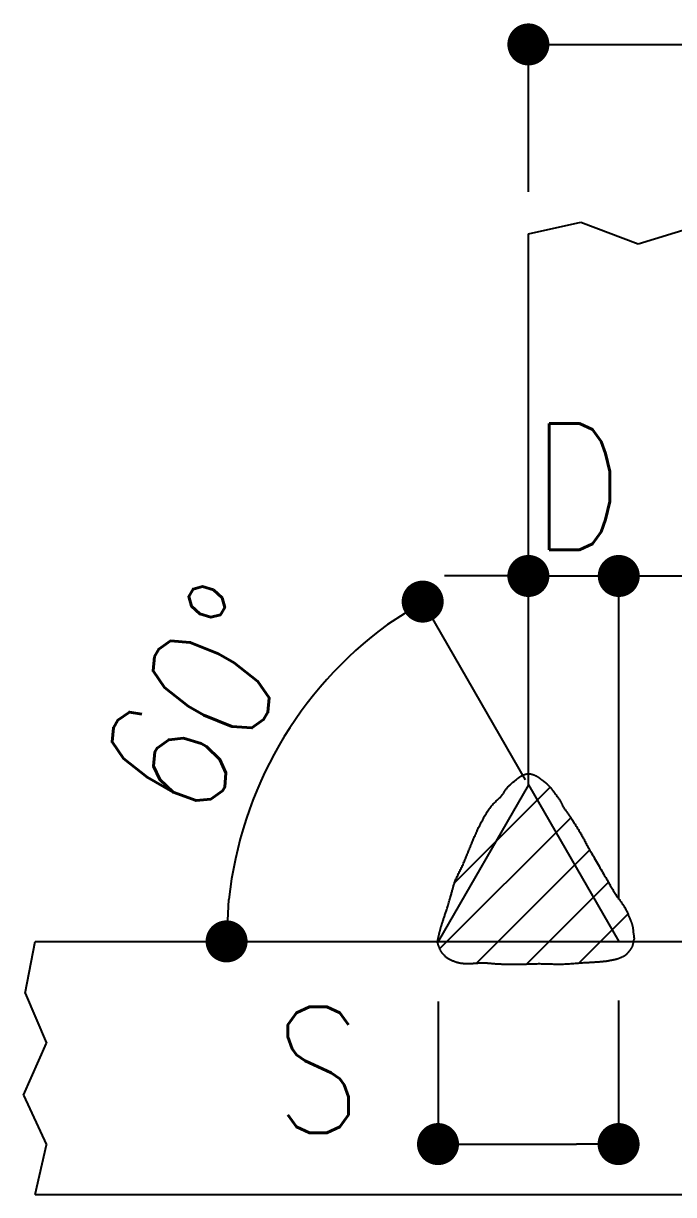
# Model space of a CAD drawing. Header units: millimetres. Extents: x 0 to 29624, y 0 to 14691.
# Drawn here: x 6298.2 to 6422, y 907.2 to 1130.1 of the extents above; entities that cross this region are included whole.
import ezdxf

# ---------------------------------------------------------------- set-up
doc = ezdxf.new("R2010")
doc.units = ezdxf.units.MM
doc.header["$LTSCALE"] = 5
doc.layers.get('0').update_dxf_attribs({"color": 255})
doc.layers.add('寸法', color=4, linetype='Continuous')
doc.layers.add('金物', color=142, linetype='Continuous')
doc.styles.add('04setumei', font='simplex.shx', dxfattribs={"width": 0.7, "height": 2.5, "bigfont": 'extfont2.shx'})

# ---------------------------------------------------------------- blocks, each defined once
blk = doc.blocks.new('_Dot')
at = {"color": 0, "linetype": 'ByBlock', "lineweight": -2}
blk.add_line((-0.5, 0), (-1, 0), dxfattribs=at)
at = {"color": 0, "linetype": 'ByBlock', "const_width": 0.5}
blk.add_lwpolyline([(-0.25, 0, 1), (0.25, 0, 1)], format="xyb", close=True, dxfattribs=at)

msp = doc.modelspace()

# ---------------------------------------------------------------- linework, layer by layer
at = {"layer": '寸法'}
for p, q in [((6394.346, 1098.012), (6394.346, 1126.063)), ((6402.346, 1126.063), (6437.973, 1126.063)), ((6386.346, 1024.91), (6378.346, 1024.91)), ((6394.346, 993.175), (6394.346, 1024.91)), ((6394.346, 1024.91), (6411.555, 1024.91)), ((6411.555, 963.368), (6411.555, 1024.91)), ((6419.555, 1024.91), (6427.555, 1024.91)), ((6393.788, 986.142), (6374.221, 1020.033)), ((6394.346, 985.175), (6377.137, 955.368)), ((6390.757, 985.082), (6390.849, 985.169)), ((6390.849, 985.169), (6390.942, 985.255)), ((6390.942, 985.255), (6391.036, 985.339)), ((6391.036, 985.339), (6391.131, 985.422)), ((6391.131, 985.422), (6391.226, 985.503)), ((6391.226, 985.503), (6391.321, 985.583)), ((6391.321, 985.583), (6391.414, 985.66)), ((6391.414, 985.66), (6391.507, 985.735)), ((6391.507, 985.735), (6391.596, 985.808)), ((6391.596, 985.808), (6391.683, 985.878)), ((6391.683, 985.878), (6391.767, 985.946)), ((6391.767, 985.946), (6391.847, 986.011)), ((6391.847, 986.011), (6391.922, 986.072)), ((6391.922, 986.072), (6391.992, 986.13)), ((6391.992, 986.13), (6392.058, 986.185)), ((6392.058, 986.185), (6392.12, 986.237)), ((6392.12, 986.237), (6392.179, 986.285)), ((6392.179, 986.285), (6392.235, 986.33)), ((6392.235, 986.33), (6392.288, 986.372)), ((6392.288, 986.372), (6392.338, 986.412)), ((6392.338, 986.412), (6392.386, 986.45)), ((6392.386, 986.45), (6392.432, 986.485)), ((6392.432, 986.485), (6392.476, 986.518)), ((6392.476, 986.518), (6392.519, 986.55)), ((6392.519, 986.55), (6392.561, 986.58)), ((6392.561, 986.58), (6392.601, 986.609)), ((6392.601, 986.609), (6392.641, 986.637)), ((6392.641, 986.637), (6392.68, 986.664)), ((6392.68, 986.664), (6392.72, 986.691)), ((6392.72, 986.691), (6392.759, 986.717)), ((6392.759, 986.717), (6392.799, 986.743)), ((6392.799, 986.743), (6392.838, 986.768)), ((6392.838, 986.768), (6392.875, 986.792)), ((6392.875, 986.792), (6392.912, 986.813)), ((6392.912, 986.813), (6392.947, 986.833)), ((6392.947, 986.833), (6392.981, 986.852)), ((6392.981, 986.852), (6393.013, 986.869)), ((6393.013, 986.869), (6393.045, 986.885)), ((6393.045, 986.885), (6393.077, 986.9)), ((6393.077, 986.9), (6393.107, 986.915)), ((6393.107, 986.915), (6393.138, 986.928)), ((6393.138, 986.928), (6393.167, 986.942)), ((6393.167, 986.942), (6393.197, 986.954)), ((6393.197, 986.954), (6393.227, 986.967)), ((6393.227, 986.967), (6393.257, 986.98)), ((6393.257, 986.98), (6393.287, 986.992)), ((6393.287, 986.992), (6393.318, 987.005)), ((6393.318, 987.005), (6393.349, 987.018)), ((6393.349, 987.018), (6393.381, 987.032)), ((6393.381, 987.032), (6393.412, 987.045)), ((6393.412, 987.045), (6393.444, 987.058)), ((6393.444, 987.058), (6393.475, 987.071)), ((6393.475, 987.071), (6393.506, 987.083)), ((6393.506, 987.083), (6393.537, 987.095)), ((6393.537, 987.095), (6393.568, 987.108)), ((6393.568, 987.108), (6393.599, 987.119)), ((6393.599, 987.119), (6393.629, 987.13)), ((6393.629, 987.13), (6393.66, 987.141)), ((6393.66, 987.141), (6393.69, 987.151)), ((6393.69, 987.151), (6393.721, 987.161)), ((6393.721, 987.161), (6393.751, 987.17)), ((6393.751, 987.17), (6393.78, 987.179)), ((6393.78, 987.179), (6393.81, 987.187)), ((6393.81, 987.187), (6393.84, 987.195)), ((6393.84, 987.195), (6393.87, 987.202)), ((6393.87, 987.202), (6393.899, 987.208)), ((6393.899, 987.208), (6393.927, 987.214)), ((6393.927, 987.214), (6393.954, 987.22)), ((6393.954, 987.22), (6393.982, 987.224)), ((6393.982, 987.224), (6394.009, 987.228)), ((6394.009, 987.228), (6394.035, 987.232)), ((6394.035, 987.232), (6394.061, 987.235)), ((6394.061, 987.235), (6394.088, 987.238)), ((6394.088, 987.238), (6394.115, 987.24)), ((6394.115, 987.24), (6394.142, 987.242)), ((6394.142, 987.242), (6394.169, 987.244)), ((6394.169, 987.244), (6394.197, 987.245)), ((6394.197, 987.245), (6394.225, 987.246)), ((6394.225, 987.246), (6394.254, 987.247)), ((6394.254, 987.247), (6394.283, 987.247)), ((6394.283, 987.247), (6394.314, 987.247)), ((6394.314, 987.247), (6394.346, 987.247)), ((6394.346, 987.247), (6394.378, 987.247)), ((6394.346, 985.175), (6411.555, 955.368)), ((6394.378, 987.247), (6394.41, 987.247)), ((6394.41, 987.247), (6394.442, 987.247)), ((6394.442, 987.247), (6394.474, 987.248)), ((6394.474, 987.248), (6394.506, 987.248)), ((6394.506, 987.248), (6394.539, 987.248)), ((6394.539, 987.248), (6394.572, 987.248)), ((6394.572, 987.248), (6394.606, 987.247)), ((6394.606, 987.247), (6394.641, 987.246)), ((6394.641, 987.246), (6394.676, 987.244)), ((6394.676, 987.244), (6394.713, 987.24)), ((6394.713, 987.24), (6394.751, 987.236)), ((6394.751, 987.236), (6394.791, 987.23)), ((6394.791, 987.23), (6394.832, 987.223)), ((6394.832, 987.223), (6394.875, 987.215)), ((6394.875, 987.215), (6394.919, 987.204)), ((6394.919, 987.204), (6394.966, 987.192)), ((6394.966, 987.192), (6395.016, 987.178)), ((6395.016, 987.178), (6395.068, 987.162)), ((6395.068, 987.162), (6395.124, 987.144)), ((6395.124, 987.144), (6395.183, 987.125)), ((6395.183, 987.125), (6395.243, 987.104)), ((6395.243, 987.104), (6395.306, 987.081)), ((6395.306, 987.081), (6395.369, 987.058)), ((6395.369, 987.058), (6395.433, 987.034)), ((6395.433, 987.034), (6395.497, 987.009)), ((6395.497, 987.009), (6395.561, 986.983)), ((6395.561, 986.983), (6395.625, 986.957)), ((6395.625, 986.957), (6395.687, 986.93)), ((6395.687, 986.93), (6395.748, 986.904)), ((6395.748, 986.904), (6395.807, 986.877)), ((6395.807, 986.877), (6395.863, 986.851)), ((6395.863, 986.851), (6395.917, 986.825)), ((6395.917, 986.825), (6395.967, 986.799)), ((6395.967, 986.799), (6396.013, 986.774)), ((6396.013, 986.774), (6396.057, 986.749)), ((6396.057, 986.749), (6396.099, 986.724)), ((6396.099, 986.724), (6396.138, 986.698)), ((6396.138, 986.698), (6396.175, 986.673)), ((6396.175, 986.673), (6396.211, 986.648)), ((6396.211, 986.648), (6396.246, 986.622)), ((6396.246, 986.622), (6396.28, 986.596)), ((6396.28, 986.596), (6396.314, 986.569)), ((6396.314, 986.569), (6396.347, 986.542)), ((6396.347, 986.542), (6396.382, 986.514)), ((6396.382, 986.514), (6396.416, 986.486)), ((6396.416, 986.486), (6396.451, 986.458)), ((6396.451, 986.458), (6396.488, 986.428)), ((6396.488, 986.428), (6396.527, 986.398)), ((6396.527, 986.398), (6396.567, 986.367)), ((6396.567, 986.367), (6396.61, 986.335)), ((6396.61, 986.335), (6396.654, 986.302)), ((6396.654, 986.302), (6396.7, 986.269)), ((6396.7, 986.269), (6396.746, 986.236)), ((6396.746, 986.236), (6396.794, 986.202)), ((6396.794, 986.202), (6396.842, 986.168)), ((6396.842, 986.168), (6396.891, 986.134)), ((6396.891, 986.134), (6396.941, 986.098)), ((6396.941, 986.098), (6396.991, 986.063)), ((6396.991, 986.063), (6397.042, 986.026)), ((6397.042, 986.026), (6397.094, 985.988)), ((6397.094, 985.988), (6397.146, 985.949)), ((6397.146, 985.949), (6397.198, 985.909)), ((6397.198, 985.909), (6397.251, 985.868)), ((6397.251, 985.868), (6397.305, 985.826)), ((6397.305, 985.826), (6397.359, 985.783)), ((6397.359, 985.783), (6397.413, 985.738)), ((6397.413, 985.738), (6397.468, 985.691)), ((6397.468, 985.691), (6397.522, 985.645)), ((6397.522, 985.645), (6397.574, 985.6)), ((6397.574, 985.6), (6397.626, 985.557)), ((6397.626, 985.557), (6397.678, 985.514)), ((6397.678, 985.514), (6397.73, 985.471)), ((6397.73, 985.471), (6397.781, 985.428)), ((6397.781, 985.428), (6397.834, 985.383)), ((6397.834, 985.383), (6397.887, 985.336)), ((6397.887, 985.336), (6397.942, 985.287)), ((6397.942, 985.287), (6397.998, 985.234)), ((6397.998, 985.234), (6398.057, 985.178)), ((6398.057, 985.178), (6398.117, 985.117)), ((6380.291, 966.505), (6398.488, 984.702)), ((6389.024, 982.843), (6389.138, 982.964)), ((6389.138, 982.964), (6389.244, 983.084)), ((6389.244, 983.084), (6389.344, 983.202)), ((6389.344, 983.202), (6389.436, 983.318)), ((6389.436, 983.318), (6389.522, 983.431)), ((6389.522, 983.431), (6389.603, 983.542)), ((6389.603, 983.542), (6389.679, 983.651)), ((6389.679, 983.651), (6389.751, 983.757)), ((6389.751, 983.757), (6389.82, 983.862)), ((6389.82, 983.862), (6389.886, 983.964)), ((6389.886, 983.964), (6389.951, 984.064)), ((6389.951, 984.064), (6390.015, 984.163)), ((6390.015, 984.163), (6390.079, 984.26)), ((6390.079, 984.26), (6390.143, 984.356)), ((6390.143, 984.356), (6390.208, 984.45)), ((6390.208, 984.45), (6390.276, 984.543)), ((6390.276, 984.543), (6390.347, 984.635)), ((6390.347, 984.635), (6390.421, 984.726)), ((6390.421, 984.726), (6390.499, 984.816)), ((6390.499, 984.816), (6390.582, 984.905)), ((6390.582, 984.905), (6390.668, 984.994)), ((6390.668, 984.994), (6390.757, 985.082)), ((6398.117, 985.117), (6398.181, 985.051)), ((6398.181, 985.051), (6398.247, 984.98)), ((6398.247, 984.98), (6398.317, 984.902)), ((6398.317, 984.902), (6398.391, 984.818)), ((6398.391, 984.818), (6398.468, 984.726)), ((6398.468, 984.726), (6398.552, 984.625)), ((6398.552, 984.625), (6398.643, 984.513)), ((6398.643, 984.513), (6398.739, 984.393)), ((6398.739, 984.393), (6398.841, 984.264)), ((6398.841, 984.264), (6398.947, 984.129)), ((6398.947, 984.129), (6399.056, 983.988)), ((6399.056, 983.988), (6399.166, 983.843)), ((6399.166, 983.843), (6399.279, 983.695)), ((6399.279, 983.695), (6399.391, 983.546)), ((6399.391, 983.546), (6399.503, 983.396)), ((6399.503, 983.396), (6399.613, 983.247)), ((6399.613, 983.247), (6399.72, 983.1)), ((6399.72, 983.1), (6399.824, 982.956)), ((6399.824, 982.956), (6399.923, 982.817)), ((6386.872, 980.565), (6386.997, 980.741)), ((6386.997, 980.741), (6387.125, 980.91)), ((6387.125, 980.91), (6387.257, 981.073)), ((6387.257, 981.073), (6387.393, 981.231)), ((6387.393, 981.231), (6387.531, 981.385)), ((6387.531, 981.385), (6387.671, 981.534)), ((6387.671, 981.534), (6387.813, 981.678)), ((6387.813, 981.678), (6387.955, 981.819)), ((6387.955, 981.819), (6388.097, 981.956)), ((6388.097, 981.956), (6388.239, 982.09)), ((6388.239, 982.09), (6388.378, 982.22)), ((6388.378, 982.22), (6388.515, 982.349)), ((6388.515, 982.349), (6388.649, 982.475)), ((6388.649, 982.475), (6388.779, 982.599)), ((6388.779, 982.599), (6388.904, 982.722)), ((6388.904, 982.722), (6389.024, 982.843)), ((6399.923, 982.817), (6400.017, 982.683)), ((6400.017, 982.683), (6400.104, 982.557)), ((6400.104, 982.557), (6400.184, 982.439)), ((6400.184, 982.439), (6400.255, 982.329)), ((6400.255, 982.329), (6400.321, 982.224)), ((6400.321, 982.224), (6400.379, 982.124)), ((6400.379, 982.124), (6400.433, 982.028)), ((6400.433, 982.028), (6400.483, 981.937)), ((6400.483, 981.937), (6400.528, 981.848)), ((6400.528, 981.848), (6400.571, 981.761)), ((6400.571, 981.761), (6400.613, 981.676)), ((6400.613, 981.676), (6400.653, 981.591)), ((6400.653, 981.591), (6400.693, 981.508)), ((6400.693, 981.508), (6400.734, 981.423)), ((6400.734, 981.423), (6400.777, 981.337)), ((6400.777, 981.337), (6400.821, 981.249)), ((6400.821, 981.249), (6400.869, 981.159)), ((6400.869, 981.159), (6400.922, 981.066)), ((6400.922, 981.066), (6400.978, 980.969)), ((6400.978, 980.969), (6401.041, 980.867)), ((6401.041, 980.867), (6401.109, 980.762)), ((6401.109, 980.762), (6401.179, 980.658)), ((6377.442, 953.921), (6402.422, 978.901)), ((6385.536, 978.313), (6385.652, 978.53)), ((6385.652, 978.53), (6385.77, 978.747)), ((6385.77, 978.747), (6385.888, 978.962)), ((6385.888, 978.962), (6386.008, 979.176)), ((6386.008, 979.176), (6386.129, 979.387)), ((6386.129, 979.387), (6386.251, 979.595)), ((6386.251, 979.595), (6386.374, 979.799)), ((6386.374, 979.799), (6386.498, 979.999)), ((6386.498, 979.999), (6386.622, 980.194)), ((6386.622, 980.194), (6386.747, 980.383)), ((6386.747, 980.383), (6386.872, 980.565)), ((6401.179, 980.658), (6401.25, 980.552)), ((6401.25, 980.552), (6401.324, 980.446)), ((6401.324, 980.446), (6401.4, 980.339)), ((6401.4, 980.339), (6401.477, 980.231)), ((6401.477, 980.231), (6401.557, 980.121)), ((6401.557, 980.121), (6401.639, 980.01)), ((6401.639, 980.01), (6401.722, 979.897)), ((6401.722, 979.897), (6401.806, 979.781)), ((6401.806, 979.781), (6401.892, 979.663)), ((6401.892, 979.663), (6401.979, 979.542)), ((6401.979, 979.542), (6402.067, 979.419)), ((6402.067, 979.419), (6402.156, 979.292)), ((6402.156, 979.292), (6402.246, 979.161)), ((6402.246, 979.161), (6402.338, 979.027)), ((6402.338, 979.027), (6402.43, 978.889)), ((6402.43, 978.889), (6402.523, 978.747)), ((6402.523, 978.747), (6402.619, 978.601)), ((6402.619, 978.601), (6402.717, 978.452)), ((6402.717, 978.452), (6402.816, 978.298)), ((6384.479, 976.187), (6384.575, 976.399)), ((6384.575, 976.399), (6384.674, 976.61)), ((6384.674, 976.61), (6384.774, 976.821)), ((6384.774, 976.821), (6384.877, 977.031)), ((6384.877, 977.031), (6384.981, 977.24)), ((6384.981, 977.24), (6385.088, 977.451)), ((6385.088, 977.451), (6385.197, 977.664)), ((6385.197, 977.664), (6385.309, 977.879)), ((6385.309, 977.879), (6385.422, 978.096)), ((6385.422, 978.096), (6385.536, 978.313)), ((6402.816, 978.298), (6402.918, 978.142)), ((6402.918, 978.142), (6403.021, 977.983)), ((6403.021, 977.983), (6403.124, 977.821)), ((6403.124, 977.821), (6403.229, 977.656)), ((6403.229, 977.656), (6403.335, 977.489)), ((6403.335, 977.489), (6403.441, 977.321)), ((6403.441, 977.321), (6403.547, 977.15)), ((6403.547, 977.15), (6403.654, 976.979)), ((6403.654, 976.979), (6403.76, 976.806)), ((6403.76, 976.806), (6403.866, 976.632)), ((6403.866, 976.632), (6403.971, 976.457)), ((6403.971, 976.457), (6404.076, 976.282)), ((6404.076, 976.282), (6404.179, 976.106)), ((6383.48, 973.846), (6383.57, 974.058)), ((6383.57, 974.058), (6383.659, 974.271)), ((6383.659, 974.271), (6383.748, 974.484)), ((6383.748, 974.484), (6383.837, 974.697)), ((6383.837, 974.697), (6383.927, 974.911)), ((6383.927, 974.911), (6384.017, 975.124)), ((6384.017, 975.124), (6384.107, 975.337)), ((6384.107, 975.337), (6384.198, 975.55)), ((6384.198, 975.55), (6384.29, 975.762)), ((6384.29, 975.762), (6384.384, 975.975)), ((6384.384, 975.975), (6384.479, 976.187)), ((6404.179, 976.106), (6404.28, 975.933)), ((6404.28, 975.933), (6404.378, 975.761)), ((6404.378, 975.761), (6404.473, 975.591)), ((6404.473, 975.591), (6404.567, 975.423)), ((6404.567, 975.423), (6404.66, 975.254)), ((6404.66, 975.254), (6404.752, 975.084)), ((6404.752, 975.084), (6404.844, 974.912)), ((6404.844, 974.912), (6404.937, 974.738)), ((6404.937, 974.738), (6405.032, 974.561)), ((6405.032, 974.561), (6405.129, 974.38)), ((6405.129, 974.38), (6405.228, 974.194)), ((6405.228, 974.194), (6405.332, 974.002)), ((6405.332, 974.002), (6405.44, 973.803)), ((6382.597, 971.696), (6382.684, 971.911)), ((6382.684, 971.911), (6382.771, 972.127)), ((6382.771, 972.127), (6382.858, 972.343)), ((6382.858, 972.343), (6382.945, 972.559)), ((6382.945, 972.559), (6383.033, 972.776)), ((6383.033, 972.776), (6383.121, 972.991)), ((6383.121, 972.991), (6383.21, 973.206)), ((6383.21, 973.206), (6383.3, 973.42)), ((6383.3, 973.42), (6383.39, 973.633)), ((6383.39, 973.633), (6383.48, 973.846)), ((6384.493, 951.237), (6406.02, 972.765)), ((6405.44, 973.803), (6405.553, 973.597)), ((6405.553, 973.597), (6405.672, 973.383)), ((6405.672, 973.383), (6405.797, 973.159)), ((6405.797, 973.159), (6405.928, 972.926)), ((6405.928, 972.926), (6406.069, 972.679)), ((6406.069, 972.679), (6406.219, 972.417)), ((6406.219, 972.417), (6406.377, 972.142)), ((6406.377, 972.142), (6406.542, 971.856)), ((6406.542, 971.856), (6406.713, 971.56)), ((6381.633, 969.43), (6381.726, 969.628)), ((6381.726, 969.628), (6381.816, 969.827)), ((6381.816, 969.827), (6381.905, 970.026)), ((6381.905, 970.026), (6381.992, 970.227)), ((6381.992, 970.227), (6382.079, 970.431)), ((6382.079, 970.431), (6382.166, 970.637)), ((6382.166, 970.637), (6382.252, 970.846)), ((6382.252, 970.846), (6382.338, 971.056)), ((6382.338, 971.056), (6382.425, 971.268)), ((6382.425, 971.268), (6382.511, 971.481)), ((6382.511, 971.481), (6382.597, 971.696)), ((6406.713, 971.56), (6406.888, 971.258)), ((6406.888, 971.258), (6407.067, 970.95)), ((6407.067, 970.95), (6407.249, 970.638)), ((6407.249, 970.638), (6407.431, 970.324)), ((6407.431, 970.324), (6407.613, 970.012)), ((6407.613, 970.012), (6407.795, 969.701)), ((6407.795, 969.701), (6407.973, 969.395)), ((6380.56, 967.182), (6380.637, 967.355)), ((6380.637, 967.355), (6380.718, 967.532)), ((6380.718, 967.532), (6380.802, 967.712)), ((6380.802, 967.712), (6380.889, 967.895)), ((6380.889, 967.895), (6380.978, 968.08)), ((6380.978, 968.08), (6381.07, 968.267)), ((6381.07, 968.267), (6381.162, 968.457)), ((6381.162, 968.457), (6381.256, 968.648)), ((6381.256, 968.648), (6381.351, 968.842)), ((6381.351, 968.842), (6381.445, 969.036)), ((6381.445, 969.036), (6381.54, 969.232)), ((6381.54, 969.232), (6381.633, 969.43)), ((6407.973, 969.395), (6408.148, 969.095)), ((6408.148, 969.095), (6408.319, 968.803)), ((6408.319, 968.803), (6408.483, 968.521)), ((6408.483, 968.521), (6408.641, 968.252)), ((6408.641, 968.252), (6408.791, 967.996)), ((6408.791, 967.996), (6408.933, 967.752)), ((6408.933, 967.752), (6409.072, 967.514)), ((6409.072, 967.514), (6409.206, 967.283)), ((6379.858, 965.035), (6379.896, 965.177)), ((6379.896, 965.177), (6379.933, 965.313)), ((6379.933, 965.313), (6379.968, 965.447)), ((6379.968, 965.447), (6380.004, 965.578)), ((6380.004, 965.578), (6380.04, 965.709)), ((6380.04, 965.709), (6380.076, 965.839)), ((6380.076, 965.839), (6380.115, 965.97)), ((6380.115, 965.97), (6380.157, 966.104)), ((6380.157, 966.104), (6380.2, 966.241)), ((6380.2, 966.241), (6380.248, 966.382)), ((6380.248, 966.382), (6380.3, 966.529)), ((6380.3, 966.529), (6380.357, 966.683)), ((6380.357, 966.683), (6380.419, 966.844)), ((6380.419, 966.844), (6380.488, 967.011)), ((6380.488, 967.011), (6380.56, 967.182)), ((6394.054, 951.064), (6409.598, 966.607)), ((6409.206, 967.283), (6409.337, 967.057)), ((6409.337, 967.057), (6409.464, 966.837)), ((6409.464, 966.837), (6409.589, 966.622)), ((6409.589, 966.622), (6409.711, 966.412)), ((6409.711, 966.412), (6409.83, 966.207)), ((6409.83, 966.207), (6409.947, 966.005)), ((6409.947, 966.005), (6410.064, 965.807)), ((6410.064, 965.807), (6410.178, 965.613)), ((6410.178, 965.613), (6410.292, 965.422)), ((6410.292, 965.422), (6410.405, 965.233)), ((6410.405, 965.233), (6410.518, 965.047)), ((6379.182, 962.761), (6379.248, 962.982)), ((6379.248, 962.982), (6379.314, 963.202)), ((6379.314, 963.202), (6379.38, 963.418)), ((6379.38, 963.418), (6379.443, 963.629)), ((6379.443, 963.629), (6379.505, 963.835)), ((6379.505, 963.835), (6379.565, 964.034)), ((6379.565, 964.034), (6379.623, 964.224)), ((6379.623, 964.224), (6379.677, 964.404)), ((6379.677, 964.404), (6379.728, 964.574)), ((6379.728, 964.574), (6379.774, 964.735)), ((6379.774, 964.735), (6379.817, 964.888)), ((6379.817, 964.888), (6379.858, 965.035)), ((6410.518, 965.047), (6410.63, 964.863)), ((6410.63, 964.863), (6410.744, 964.68)), ((6410.744, 964.68), (6410.858, 964.498)), ((6410.858, 964.498), (6410.973, 964.319)), ((6410.973, 964.319), (6411.088, 964.144)), ((6411.088, 964.144), (6411.205, 963.973)), ((6411.205, 963.973), (6411.321, 963.806)), ((6411.321, 963.806), (6411.436, 963.642)), ((6411.436, 963.642), (6411.551, 963.481)), ((6411.551, 963.481), (6411.666, 963.323)), ((6411.666, 963.323), (6411.778, 963.168)), ((6411.778, 963.168), (6411.89, 963.015)), ((6411.89, 963.015), (6411.999, 962.863)), ((6411.999, 962.863), (6412.106, 962.713)), ((6378.51, 960.565), (6378.563, 960.732)), ((6378.563, 960.732), (6378.616, 960.903)), ((6378.616, 960.903), (6378.672, 961.081)), ((6378.672, 961.081), (6378.73, 961.27)), ((6378.73, 961.27), (6378.79, 961.467)), ((6378.79, 961.467), (6378.853, 961.672)), ((6378.853, 961.672), (6378.917, 961.883)), ((6378.917, 961.883), (6378.982, 962.098)), ((6378.982, 962.098), (6379.048, 962.318)), ((6379.048, 962.318), (6379.115, 962.539)), ((6379.115, 962.539), (6379.182, 962.761)), ((6412.106, 962.713), (6412.211, 962.565)), ((6412.211, 962.565), (6412.312, 962.418)), ((6412.312, 962.418), (6412.41, 962.271)), ((6412.41, 962.271), (6412.505, 962.125)), ((6412.505, 962.125), (6412.596, 961.979)), ((6412.596, 961.979), (6412.683, 961.833)), ((6412.683, 961.833), (6412.765, 961.687)), ((6412.765, 961.687), (6412.845, 961.539)), ((6412.845, 961.539), (6412.921, 961.392)), ((6412.921, 961.392), (6412.994, 961.244)), ((6412.994, 961.244), (6413.064, 961.097)), ((6413.064, 961.097), (6413.132, 960.951)), ((6413.132, 960.951), (6413.197, 960.807)), ((6413.197, 960.807), (6413.259, 960.664)), ((6413.259, 960.664), (6413.319, 960.523)), ((6377.783, 958.32), (6377.812, 958.418)), ((6377.812, 958.418), (6377.844, 958.521)), ((6377.844, 958.521), (6377.878, 958.631)), ((6377.878, 958.631), (6377.914, 958.744)), ((6377.914, 958.744), (6377.952, 958.861)), ((6377.952, 958.861), (6377.991, 958.982)), ((6377.991, 958.982), (6378.032, 959.107)), ((6378.032, 959.107), (6378.074, 959.235)), ((6378.074, 959.235), (6378.118, 959.367)), ((6378.118, 959.367), (6378.163, 959.503)), ((6378.163, 959.503), (6378.209, 959.643)), ((6378.209, 959.643), (6378.257, 959.787)), ((6378.257, 959.787), (6378.306, 959.935)), ((6378.306, 959.935), (6378.355, 960.087)), ((6378.355, 960.087), (6378.406, 960.242)), ((6378.406, 960.242), (6378.457, 960.401)), ((6378.457, 960.401), (6378.51, 960.565)), ((6403.971, 951.246), (6413.298, 960.572)), ((6413.319, 960.523), (6413.376, 960.385)), ((6413.376, 960.385), (6413.431, 960.251)), ((6413.431, 960.251), (6413.484, 960.119)), ((6413.484, 960.119), (6413.536, 959.992)), ((6413.536, 959.992), (6413.585, 959.869)), ((6413.585, 959.869), (6413.633, 959.75)), ((6413.633, 959.75), (6413.679, 959.636)), ((6413.679, 959.636), (6413.723, 959.529)), ((6413.723, 959.529), (6413.765, 959.427)), ((6413.765, 959.427), (6413.805, 959.332)), ((6413.805, 959.332), (6413.841, 959.243)), ((6413.841, 959.243), (6413.875, 959.158)), ((6413.875, 959.158), (6413.907, 959.079)), ((6413.907, 959.079), (6413.936, 959.003)), ((6413.936, 959.003), (6413.964, 958.931)), ((6413.964, 958.931), (6413.99, 958.861)), ((6413.99, 958.861), (6414.014, 958.794)), ((6414.014, 958.794), (6414.036, 958.728)), ((6414.036, 958.728), (6414.057, 958.664)), ((6414.057, 958.664), (6414.078, 958.599)), ((6414.078, 958.599), (6414.097, 958.535)), ((6414.097, 958.535), (6414.116, 958.47)), ((6414.116, 958.47), (6414.134, 958.404)), ((6414.134, 958.404), (6414.152, 958.336)), ((6377.222, 956.151), (6377.234, 956.206)), ((6377.234, 956.206), (6377.247, 956.264)), ((6377.247, 956.264), (6377.261, 956.322)), ((6377.261, 956.322), (6377.275, 956.382)), ((6377.275, 956.382), (6377.289, 956.444)), ((6377.289, 956.444), (6377.304, 956.506)), ((6377.304, 956.506), (6377.319, 956.57)), ((6377.319, 956.57), (6377.334, 956.635)), ((6377.334, 956.635), (6377.35, 956.7)), ((6377.35, 956.7), (6377.367, 956.767)), ((6377.367, 956.767), (6377.383, 956.834)), ((6377.383, 956.834), (6377.4, 956.902)), ((6377.4, 956.902), (6377.417, 956.97)), ((6377.417, 956.97), (6377.435, 957.039)), ((6377.435, 957.039), (6377.452, 957.108)), ((6377.452, 957.108), (6377.47, 957.177)), ((6377.47, 957.177), (6377.488, 957.247)), ((6377.488, 957.247), (6377.507, 957.316)), ((6377.507, 957.316), (6377.524, 957.382)), ((6377.524, 957.382), (6377.541, 957.447)), ((6377.541, 957.447), (6377.557, 957.511)), ((6377.557, 957.511), (6377.574, 957.575)), ((6377.574, 957.575), (6377.591, 957.639)), ((6377.591, 957.639), (6377.608, 957.704)), ((6377.608, 957.704), (6377.626, 957.77)), ((6377.626, 957.77), (6377.644, 957.839)), ((6377.644, 957.839), (6377.664, 957.909)), ((6377.664, 957.909), (6377.684, 957.983)), ((6377.684, 957.983), (6377.706, 958.06)), ((6377.706, 958.06), (6377.73, 958.142)), ((6377.73, 958.142), (6377.756, 958.228)), ((6377.756, 958.228), (6377.783, 958.32)), ((6414.152, 958.336), (6414.169, 958.265)), ((6414.169, 958.265), (6414.186, 958.193)), ((6414.186, 958.193), (6414.2, 958.122)), ((6414.2, 958.122), (6414.213, 958.052)), ((6414.213, 958.052), (6414.225, 957.981)), ((6414.225, 957.981), (6414.235, 957.912)), ((6414.235, 957.912), (6414.244, 957.843)), ((6414.244, 957.843), (6414.251, 957.774)), ((6414.251, 957.774), (6414.259, 957.705)), ((6414.259, 957.705), (6414.265, 957.636)), ((6414.265, 957.636), (6414.271, 957.567)), ((6414.271, 957.567), (6414.277, 957.498)), ((6414.277, 957.498), (6414.283, 957.429)), ((6414.283, 957.429), (6414.289, 957.359)), ((6414.289, 957.359), (6414.295, 957.289)), ((6414.295, 957.289), (6414.302, 957.219)), ((6414.302, 957.219), (6414.31, 957.147)), ((6414.31, 957.147), (6414.318, 957.076)), ((6414.318, 957.076), (6414.327, 957.002)), ((6414.327, 957.002), (6414.337, 956.928)), ((6414.337, 956.928), (6414.348, 956.851)), ((6414.348, 956.851), (6414.359, 956.774)), ((6414.359, 956.774), (6414.371, 956.696)), ((6414.371, 956.696), (6414.382, 956.617)), ((6414.382, 956.617), (6414.394, 956.538)), ((6414.394, 956.538), (6414.405, 956.46)), ((6414.405, 956.46), (6414.416, 956.382)), ((6414.416, 956.382), (6414.427, 956.304)), ((6414.427, 956.304), (6414.436, 956.228)), ((6414.436, 956.228), (6414.445, 956.153)), ((6377.049, 955.123), (6377.05, 955.148)), ((6377.05, 955.099), (6377.049, 955.123)), ((6377.05, 955.148), (6377.051, 955.173)), ((6377.05, 955.075), (6377.05, 955.099)), ((6377.05, 955.075), (6377.052, 955.049)), ((6377.051, 955.173), (6377.053, 955.198)), ((6377.052, 955.049), (6377.054, 955.023)), ((6377.053, 955.198), (6377.056, 955.224)), ((6377.054, 955.023), (6377.058, 954.997)), ((6377.056, 955.224), (6377.058, 955.252)), ((6377.058, 955.252), (6377.062, 955.281)), ((6377.058, 954.997), (6377.062, 954.968)), ((6377.062, 955.281), (6377.065, 955.312)), ((6377.062, 954.968), (6377.067, 954.938)), ((6377.065, 955.312), (6377.069, 955.345)), ((6377.067, 954.938), (6377.074, 954.906)), ((6377.069, 955.345), (6377.074, 955.38)), ((6377.074, 955.38), (6377.078, 955.417)), ((6377.074, 954.906), (6377.081, 954.873)), ((6377.078, 955.417), (6377.084, 955.455)), ((6377.081, 954.873), (6377.089, 954.839)), ((6377.084, 955.455), (6377.09, 955.494)), ((6377.089, 954.839), (6377.098, 954.805)), ((6377.09, 955.494), (6377.096, 955.534)), ((6377.096, 955.534), (6377.103, 955.575)), ((6377.098, 954.805), (6377.108, 954.77)), ((6377.103, 955.575), (6377.11, 955.617)), ((6377.108, 954.77), (6377.119, 954.736)), ((6377.11, 955.617), (6377.118, 955.66)), ((6377.118, 955.66), (6377.127, 955.704)), ((6377.119, 954.736), (6377.131, 954.7)), ((6377.127, 955.704), (6377.136, 955.749)), ((6377.131, 954.7), (6377.143, 954.664)), ((6377.136, 955.749), (6377.145, 955.795)), ((6377.143, 954.664), (6377.156, 954.627)), ((6377.145, 955.795), (6377.155, 955.843)), ((6377.155, 955.843), (6377.165, 955.891)), ((6377.156, 954.627), (6377.17, 954.589)), ((6377.165, 955.891), (6377.176, 955.941)), ((6377.17, 954.589), (6377.185, 954.551)), ((6377.176, 955.941), (6377.187, 955.991)), ((6377.185, 954.551), (6377.2, 954.511)), ((6377.187, 955.991), (6377.198, 956.043)), ((6377.198, 956.043), (6377.21, 956.096)), ((6377.2, 954.511), (6377.217, 954.471)), ((6377.21, 956.096), (6377.222, 956.151)), ((6377.217, 954.471), (6377.234, 954.43)), ((6377.234, 954.43), (6377.252, 954.388)), ((6377.252, 954.388), (6377.271, 954.344)), ((6377.271, 954.344), (6377.291, 954.3)), ((6377.291, 954.3), (6377.311, 954.254)), ((6377.311, 954.254), (6377.331, 954.207)), ((6377.331, 954.207), (6377.35, 954.159)), ((6377.35, 954.159), (6377.37, 954.11)), ((6377.37, 954.11), (6377.389, 954.061)), ((6377.389, 954.061), (6377.408, 954.01)), ((6377.408, 954.01), (6377.428, 953.958)), ((6377.428, 953.958), (6377.449, 953.905)), ((6413.847, 953.88), (6413.889, 953.935)), ((6413.889, 953.935), (6413.928, 953.99)), ((6413.928, 953.99), (6413.966, 954.045)), ((6413.966, 954.045), (6414.002, 954.099)), ((6414.002, 954.099), (6414.036, 954.151)), ((6414.036, 954.151), (6414.067, 954.202)), ((6414.067, 954.202), (6414.095, 954.251)), ((6414.095, 954.251), (6414.12, 954.299)), ((6414.12, 954.299), (6414.142, 954.345)), ((6414.142, 954.345), (6414.162, 954.39)), ((6414.162, 954.39), (6414.18, 954.435)), ((6414.18, 954.435), (6414.195, 954.478)), ((6414.195, 954.478), (6414.209, 954.521)), ((6414.209, 954.521), (6414.222, 954.564)), ((6414.222, 954.564), (6414.234, 954.606)), ((6414.234, 954.606), (6414.244, 954.648)), ((6414.244, 954.648), (6414.253, 954.69)), ((6414.253, 954.69), (6414.263, 954.732)), ((6414.263, 954.732), (6414.271, 954.775)), ((6414.271, 954.775), (6414.28, 954.818)), ((6414.28, 954.818), (6414.289, 954.861)), ((6414.289, 954.861), (6414.298, 954.904)), ((6414.298, 954.904), (6414.307, 954.949)), ((6414.307, 954.949), (6414.318, 954.994)), ((6414.318, 954.994), (6414.329, 955.04)), ((6414.329, 955.04), (6414.341, 955.084)), ((6414.341, 955.084), (6414.352, 955.128)), ((6414.352, 955.128), (6414.364, 955.172)), ((6414.364, 955.172), (6414.376, 955.216)), ((6414.376, 955.216), (6414.388, 955.259)), ((6414.388, 955.259), (6414.399, 955.303)), ((6414.399, 955.303), (6414.41, 955.348)), ((6414.41, 955.348), (6414.42, 955.393)), ((6414.42, 955.393), (6414.43, 955.44)), ((6414.43, 955.44), (6414.439, 955.488)), ((6414.439, 955.488), (6414.447, 955.537)), ((6414.445, 956.153), (6414.452, 956.08)), ((6414.447, 955.537), (6414.454, 955.587)), ((6414.452, 956.08), (6414.458, 956.009)), ((6414.454, 955.587), (6414.459, 955.64)), ((6414.458, 956.009), (6414.463, 955.941)), ((6414.459, 955.64), (6414.463, 955.695)), ((6414.463, 955.941), (6414.466, 955.875)), ((6414.463, 955.695), (6414.466, 955.752)), ((6414.466, 955.875), (6414.467, 955.812)), ((6414.466, 955.752), (6414.467, 955.812)), ((6377.449, 953.905), (6377.471, 953.851)), ((6377.471, 953.851), (6377.495, 953.797)), ((6377.495, 953.797), (6377.52, 953.741)), ((6377.52, 953.741), (6377.548, 953.685)), ((6377.548, 953.685), (6377.578, 953.628)), ((6377.578, 953.628), (6377.611, 953.57)), ((6377.611, 953.57), (6377.647, 953.511)), ((6377.647, 953.511), (6377.686, 953.452)), ((6377.686, 953.452), (6377.729, 953.392)), ((6377.729, 953.392), (6377.776, 953.331)), ((6377.776, 953.331), (6377.827, 953.269)), ((6377.827, 953.269), (6377.879, 953.204)), ((6377.879, 953.204), (6377.933, 953.137)), ((6377.933, 953.137), (6377.989, 953.069)), ((6377.989, 953.069), (6378.048, 953)), ((6378.048, 953), (6378.109, 952.929)), ((6378.109, 952.929), (6378.173, 952.858)), ((6378.173, 952.858), (6378.239, 952.787)), ((6378.239, 952.787), (6378.308, 952.715)), ((6378.308, 952.715), (6378.381, 952.643)), ((6378.381, 952.643), (6378.456, 952.572)), ((6378.456, 952.572), (6378.536, 952.502)), ((6378.536, 952.502), (6378.619, 952.433)), ((6378.619, 952.433), (6378.705, 952.366)), ((6378.705, 952.366), (6378.795, 952.3)), ((6378.795, 952.3), (6378.889, 952.237)), ((6378.889, 952.237), (6378.987, 952.175)), ((6378.987, 952.175), (6379.091, 952.115)), ((6379.091, 952.115), (6379.2, 952.054)), ((6379.2, 952.054), (6379.315, 951.994)), ((6379.315, 951.994), (6379.435, 951.933)), ((6379.435, 951.933), (6379.559, 951.873)), ((6379.559, 951.873), (6379.687, 951.813)), ((6379.687, 951.813), (6379.818, 951.755)), ((6379.818, 951.755), (6379.951, 951.698)), ((6379.951, 951.698), (6380.087, 951.642)), ((6409.554, 951.695), (6409.688, 951.717)), ((6409.688, 951.717), (6409.817, 951.74)), ((6409.817, 951.74), (6409.943, 951.763)), ((6409.943, 951.763), (6410.066, 951.786)), ((6410.066, 951.786), (6410.185, 951.809)), ((6410.185, 951.809), (6410.301, 951.833)), ((6410.301, 951.833), (6410.412, 951.856)), ((6410.412, 951.856), (6410.52, 951.879)), ((6410.52, 951.879), (6410.625, 951.902)), ((6410.625, 951.902), (6410.726, 951.924)), ((6410.726, 951.924), (6410.824, 951.946)), ((6410.824, 951.946), (6410.917, 951.968)), ((6410.917, 951.968), (6411.004, 951.99)), ((6411.004, 951.99), (6411.086, 952.011)), ((6411.086, 952.011), (6411.163, 952.032)), ((6411.163, 952.032), (6411.235, 952.054)), ((6411.235, 952.054), (6411.304, 952.075)), ((6411.304, 952.075), (6411.369, 952.096)), ((6411.369, 952.096), (6411.43, 952.117)), ((6411.43, 952.117), (6411.49, 952.138)), ((6411.49, 952.138), (6411.548, 952.16)), ((6411.548, 952.16), (6411.604, 952.182)), ((6411.604, 952.182), (6411.659, 952.203)), ((6411.659, 952.203), (6411.714, 952.226)), ((6411.714, 952.226), (6411.769, 952.248)), ((6411.769, 952.248), (6411.824, 952.271)), ((6411.824, 952.271), (6411.881, 952.294)), ((6411.881, 952.294), (6411.939, 952.318)), ((6411.939, 952.318), (6411.998, 952.342)), ((6411.998, 952.342), (6412.056, 952.367)), ((6412.056, 952.367), (6412.113, 952.391)), ((6412.113, 952.391), (6412.171, 952.415)), ((6412.171, 952.415), (6412.227, 952.439)), ((6412.227, 952.439), (6412.283, 952.464)), ((6412.283, 952.464), (6412.337, 952.489)), ((6412.337, 952.489), (6412.391, 952.514)), ((6412.391, 952.514), (6412.444, 952.54)), ((6412.444, 952.54), (6412.496, 952.566)), ((6412.496, 952.566), (6412.547, 952.593)), ((6412.547, 952.593), (6412.597, 952.62)), ((6412.597, 952.62), (6412.647, 952.648)), ((6412.647, 952.648), (6412.694, 952.676)), ((6412.694, 952.676), (6412.741, 952.705)), ((6412.741, 952.705), (6412.787, 952.734)), ((6412.787, 952.734), (6412.831, 952.764)), ((6412.831, 952.764), (6412.874, 952.795)), ((6412.874, 952.795), (6412.914, 952.826)), ((6412.914, 952.826), (6412.953, 952.856)), ((6412.953, 952.856), (6412.99, 952.888)), ((6412.99, 952.888), (6413.026, 952.919)), ((6413.026, 952.919), (6413.06, 952.951)), ((6413.06, 952.951), (6413.093, 952.984)), ((6413.093, 952.984), (6413.126, 953.017)), ((6413.126, 953.017), (6413.158, 953.051)), ((6413.158, 953.051), (6413.19, 953.085)), ((6413.19, 953.085), (6413.222, 953.121)), ((6413.222, 953.121), (6413.255, 953.158)), ((6413.255, 953.158), (6413.287, 953.195)), ((6413.287, 953.195), (6413.32, 953.234)), ((6413.32, 953.234), (6413.354, 953.275)), ((6413.354, 953.275), (6413.389, 953.316)), ((6413.389, 953.316), (6413.426, 953.359)), ((6413.426, 953.359), (6413.464, 953.404)), ((6413.464, 953.404), (6413.504, 953.451)), ((6413.504, 953.451), (6413.545, 953.5)), ((6413.545, 953.5), (6413.588, 953.552)), ((6413.588, 953.552), (6413.631, 953.604)), ((6413.631, 953.604), (6413.674, 953.658)), ((6413.674, 953.658), (6413.718, 953.712)), ((6413.718, 953.712), (6413.762, 953.768)), ((6413.762, 953.768), (6413.805, 953.824)), ((6413.805, 953.824), (6413.847, 953.88)), ((6380.087, 951.642), (6380.225, 951.589)), ((6380.225, 951.589), (6380.364, 951.538)), ((6380.364, 951.538), (6380.503, 951.489)), ((6380.503, 951.489), (6380.642, 951.443)), ((6380.642, 951.443), (6380.781, 951.4)), ((6380.781, 951.4), (6380.919, 951.361)), ((6380.919, 951.361), (6381.055, 951.326)), ((6381.055, 951.326), (6381.189, 951.295)), ((6381.189, 951.295), (6381.322, 951.268)), ((6381.322, 951.268), (6381.456, 951.245)), ((6381.456, 951.245), (6381.59, 951.227)), ((6381.59, 951.227), (6381.725, 951.211)), ((6381.725, 951.211), (6381.861, 951.199)), ((6381.861, 951.199), (6381.996, 951.19)), ((6381.996, 951.19), (6382.133, 951.183)), ((6382.133, 951.183), (6382.269, 951.179)), ((6382.269, 951.179), (6382.406, 951.177)), ((6382.406, 951.177), (6382.543, 951.176)), ((6382.543, 951.176), (6382.68, 951.176)), ((6382.68, 951.176), (6382.817, 951.177)), ((6382.817, 951.177), (6382.954, 951.179)), ((6382.954, 951.179), (6383.091, 951.181)), ((6383.091, 951.181), (6383.228, 951.183)), ((6383.228, 951.183), (6383.364, 951.184)), ((6383.364, 951.184), (6383.5, 951.185)), ((6383.5, 951.185), (6383.635, 951.186)), ((6383.635, 951.186), (6383.767, 951.189)), ((6383.767, 951.189), (6383.898, 951.195)), ((6383.898, 951.195), (6384.028, 951.202)), ((6384.028, 951.202), (6384.157, 951.211)), ((6384.157, 951.211), (6384.285, 951.22)), ((6384.285, 951.22), (6384.414, 951.231)), ((6384.414, 951.231), (6384.543, 951.241)), ((6384.543, 951.241), (6384.673, 951.252)), ((6384.673, 951.252), (6384.805, 951.262)), ((6384.805, 951.262), (6384.939, 951.271)), ((6384.939, 951.271), (6385.076, 951.28)), ((6385.076, 951.28), (6385.215, 951.287)), ((6385.215, 951.287), (6385.358, 951.292)), ((6385.358, 951.292), (6385.505, 951.296)), ((6385.505, 951.296), (6385.656, 951.296)), ((6385.656, 951.296), (6385.812, 951.295)), ((6385.812, 951.295), (6385.972, 951.29)), ((6385.972, 951.29), (6386.136, 951.283)), ((6386.136, 951.283), (6386.303, 951.274)), ((6386.303, 951.274), (6386.472, 951.262)), ((6386.472, 951.262), (6386.645, 951.249)), ((6386.645, 951.249), (6386.82, 951.235)), ((6386.82, 951.235), (6386.999, 951.219)), ((6386.999, 951.219), (6387.179, 951.203)), ((6387.179, 951.203), (6387.362, 951.187)), ((6387.362, 951.187), (6387.547, 951.17)), ((6387.547, 951.17), (6387.734, 951.153)), ((6387.734, 951.153), (6387.924, 951.137)), ((6387.924, 951.137), (6388.114, 951.122)), ((6388.114, 951.122), (6388.307, 951.108)), ((6388.307, 951.108), (6388.501, 951.095)), ((6388.501, 951.095), (6388.697, 951.084)), ((6388.697, 951.084), (6388.894, 951.075)), ((6388.894, 951.075), (6389.093, 951.067)), ((6389.093, 951.067), (6389.295, 951.06)), ((6389.295, 951.06), (6389.501, 951.053)), ((6389.501, 951.053), (6389.709, 951.047)), ((6389.709, 951.047), (6389.919, 951.041)), ((6389.919, 951.041), (6390.131, 951.036)), ((6390.131, 951.036), (6390.345, 951.032)), ((6390.345, 951.032), (6390.561, 951.028)), ((6390.561, 951.028), (6390.778, 951.025)), ((6390.778, 951.025), (6390.996, 951.022)), ((6390.996, 951.022), (6391.215, 951.02)), ((6391.215, 951.02), (6391.434, 951.019)), ((6391.434, 951.019), (6391.654, 951.018)), ((6391.654, 951.018), (6391.872, 951.017)), ((6391.872, 951.017), (6392.091, 951.017)), ((6392.091, 951.017), (6392.309, 951.018)), ((6392.309, 951.018), (6392.526, 951.019)), ((6392.526, 951.019), (6392.742, 951.022)), ((6392.742, 951.022), (6392.956, 951.026)), ((6392.956, 951.026), (6393.168, 951.032)), ((6393.168, 951.032), (6393.38, 951.038)), ((6393.38, 951.038), (6393.591, 951.045)), ((6393.591, 951.045), (6393.803, 951.053)), ((6393.803, 951.053), (6394.014, 951.062)), ((6394.014, 951.062), (6394.227, 951.071)), ((6394.227, 951.071), (6394.441, 951.08)), ((6394.441, 951.08), (6394.657, 951.089)), ((6394.657, 951.089), (6394.875, 951.097)), ((6394.875, 951.097), (6395.096, 951.105)), ((6395.096, 951.105), (6395.32, 951.112)), ((6395.32, 951.112), (6395.547, 951.119)), ((6395.547, 951.119), (6395.778, 951.123)), ((6395.778, 951.123), (6396.014, 951.127)), ((6396.014, 951.127), (6396.254, 951.129)), ((6396.254, 951.129), (6396.5, 951.129)), ((6396.5, 951.129), (6396.75, 951.126)), ((6396.75, 951.126), (6397.005, 951.122)), ((6397.005, 951.122), (6397.264, 951.116)), ((6397.264, 951.116), (6397.527, 951.109)), ((6397.527, 951.109), (6397.792, 951.101)), ((6397.792, 951.101), (6398.06, 951.093)), ((6398.06, 951.093), (6398.331, 951.084)), ((6398.331, 951.084), (6398.603, 951.076)), ((6398.603, 951.076), (6398.876, 951.068)), ((6398.876, 951.068), (6399.15, 951.061)), ((6399.15, 951.061), (6399.425, 951.055)), ((6399.425, 951.055), (6399.7, 951.05)), ((6399.7, 951.05), (6399.974, 951.048)), ((6399.974, 951.048), (6400.247, 951.047)), ((6400.247, 951.047), (6400.519, 951.049)), ((6400.519, 951.049), (6400.789, 951.054)), ((6400.789, 951.054), (6401.06, 951.062)), ((6401.06, 951.062), (6401.336, 951.073)), ((6401.336, 951.073), (6401.615, 951.086)), ((6401.615, 951.086), (6401.896, 951.101)), ((6401.896, 951.101), (6402.18, 951.117)), ((6402.18, 951.117), (6402.464, 951.135)), ((6402.464, 951.135), (6402.748, 951.154)), ((6402.748, 951.154), (6403.031, 951.174)), ((6403.031, 951.174), (6403.313, 951.195)), ((6403.313, 951.195), (6403.592, 951.216)), ((6403.592, 951.216), (6403.867, 951.237)), ((6403.867, 951.237), (6404.138, 951.259)), ((6404.138, 951.259), (6404.404, 951.279)), ((6404.404, 951.279), (6404.663, 951.299)), ((6404.663, 951.299), (6404.916, 951.318)), ((6404.916, 951.318), (6405.161, 951.336)), ((6405.161, 951.336), (6405.398, 951.352)), ((6405.398, 951.352), (6405.626, 951.367)), ((6405.626, 951.367), (6405.85, 951.381)), ((6405.85, 951.381), (6406.069, 951.394)), ((6406.069, 951.394), (6406.283, 951.406)), ((6406.283, 951.406), (6406.492, 951.418)), ((6406.492, 951.418), (6406.696, 951.43)), ((6406.696, 951.43), (6406.895, 951.442)), ((6406.895, 951.442), (6407.09, 951.453)), ((6407.09, 951.453), (6407.281, 951.464)), ((6407.281, 951.464), (6407.468, 951.476)), ((6407.468, 951.476), (6407.65, 951.488)), ((6407.65, 951.488), (6407.829, 951.501)), ((6407.829, 951.501), (6408.004, 951.514)), ((6408.004, 951.514), (6408.175, 951.528)), ((6408.175, 951.528), (6408.343, 951.542)), ((6408.343, 951.542), (6408.507, 951.558)), ((6408.507, 951.558), (6408.668, 951.575)), ((6408.668, 951.575), (6408.826, 951.593)), ((6408.826, 951.593), (6408.979, 951.612)), ((6408.979, 951.612), (6409.129, 951.632)), ((6409.129, 951.632), (6409.274, 951.652)), ((6409.274, 951.652), (6409.416, 951.673)), ((6409.416, 951.673), (6409.554, 951.695)), ((6377.137, 943.948), (6377.137, 916.794)), ((6411.519, 944.149), (6411.519, 916.794)), ((6385.137, 916.794), (6403.519, 916.794))]:
    msp.add_line(p, q, dxfattribs=at)
msp.add_arc((6411.555, 955.368), 74.668, 126.14192, 173.85836, dxfattribs=at)
at = {"layer": '金物'}
for p, q in [((6394.346, 1090.012), (6404.338, 1092.268)), ((6404.338, 1092.268), (6415.27, 1088.103)), ((6394.346, 985.175), (6394.346, 1090.012)), ((6415.27, 1088.103), (6425.42, 1091.227)), ((6298.563, 945.501), (6300.452, 955.368)), ((6300.452, 955.368), (6539.867, 955.368)), ((6298.563, 945.501), (6302.584, 935.999)), ((6298.198, 926.131), (6302.584, 935.999)), ((6298.198, 926.131), (6302.584, 916.629)), ((6300.452, 907.183), (6302.584, 916.629)), ((6300.452, 907.183), (6539.867, 907.183))]:
    msp.add_line(p, q, dxfattribs=at)

# ---------------------------------------------------------------- block references
at = {"layer": '寸法', "xscale": 8, "yscale": 8, "zscale": 8}
for p, rotation in [((6394.346, 1126.063), 180), ((6411.555, 1024.91), 180), ((6374.221, 1020.033), 33.07110097030314), ((6336.887, 955.368), 266.9291792530464), ((6377.137, 916.794), 180)]:
    msp.add_blockref('_Dot', p, dxfattribs=dict(at, rotation=rotation))
for p in [(6394.346, 1024.91), (6411.519, 916.794)]:
    msp.add_blockref('_Dot', p, dxfattribs=at)

# ---------------------------------------------------------------- texts
at = {"layer": '寸法', "style": '04setumei', "width": 0.8}
for s, p in [('D', (6395.032, 1029.91)), ('S', (6346.084, 918.925))]:
    msp.add_text(s, height=24, dxfattribs=at).set_placement(p)
msp.add_text('60°', height=24, rotation=60.00014, dxfattribs=at).set_placement((6331.992, 976.897))

doc.saveas('drawing.dxf')
